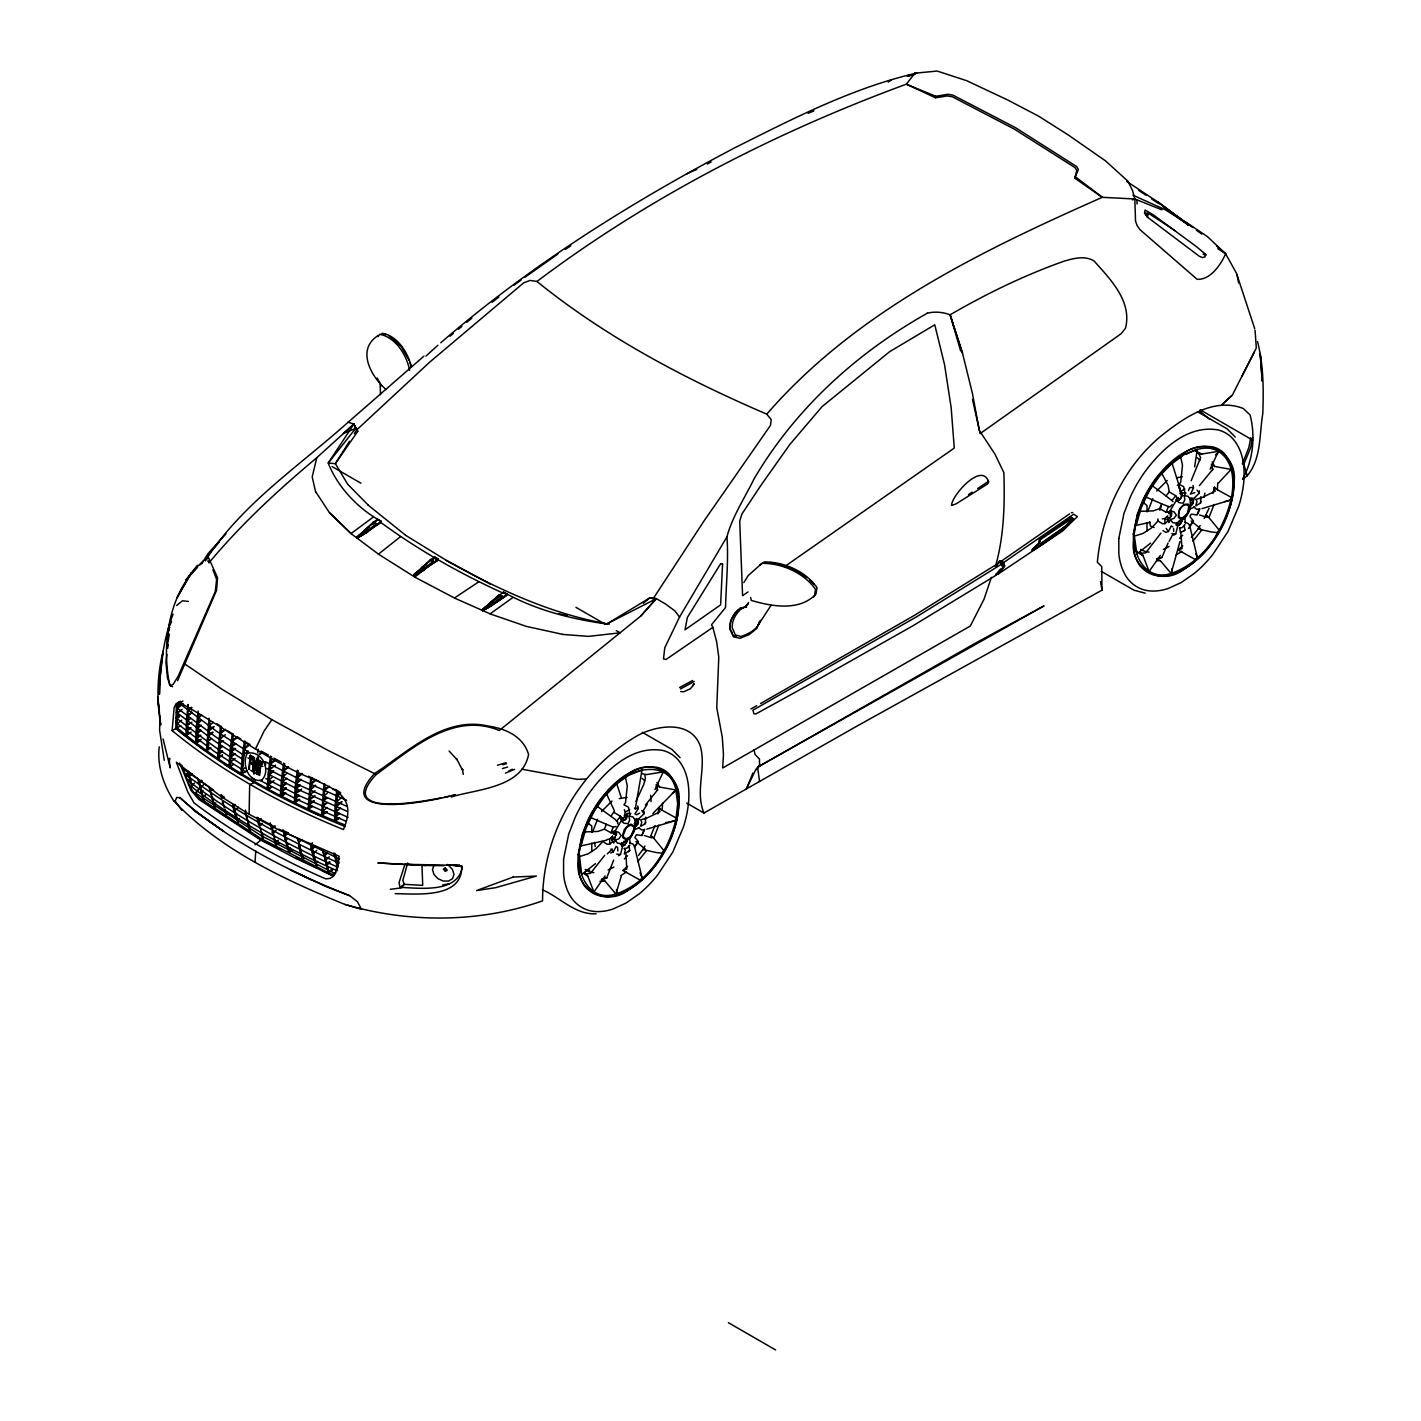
<?xml version="1.0" encoding="UTF-8"?>
<svg xmlns="http://www.w3.org/2000/svg" width="1421" height="1421" viewBox="0 0 1421 1421"><rect width="100%" height="100%" fill="white"/><g stroke="black" fill="none" stroke-linecap="round" stroke-linejoin="round"><path stroke-width="1.5" d="M205.228 560.744C241.375 504.26 298.801 466.354 348.127 422.232L353.882 424.097L328.215 463.051C337.878 487.581 358.465 508.931 381.308 521.4L377.471 524.402L373.421 521.987L356.742 538.062L366.955 532.484L381.308 521.4L377.897 519.429L373.03 524.065M378.43 554.172L414.754 577.05L438.29 559.039L434.879 557.068L431.433 560.656M500.281 595.435C464.454 621.812 492.039 606.518 506.906 595.008L482.412 610.639L499.073 594.564L503.141 596.98L506.977 593.978L503.567 592.006L503.443 593.037L506.977 593.978C536.285 610.053 572.841 619.538 606.874 623.926L656.36 598.632L665.596 604.032L674.957 610.941L679.522 617.069L664.779 647.816L663.483 658.935L666.129 659.415L712.862 627.354L711.512 624.76L725.545 607.495C726.113 583.96 728.636 560.371 726.948 536.818C732.525 516.001 744.782 497.989 754.107 478.788C795.351 408.644 856.774 352.852 927.398 313.171M591.793 851.534L591.793 843.062M591.793 832.457L591.793 826.098L588.241 823.168M1146.996 530.992L1146.996 522.502M1146.996 511.915L1146.996 505.539L1143.461 502.608M624.299 854.128L625.293 850.184L624.21 848.55M1242.665 478.913C1253.18 460.244 1255.56 435.554 1250.054 414.914L1243.197 408.466C1213.214 396.708 1182.876 418.556 1160.46 436.496C1123.07 467.829 1101.843 514.1 1097.349 562.219L1101.755 566.642L1101.95 590.177L857.041 726.06L703.946 813.043L686.787 803.131M159.827 678.439L159.454 694.265C159.88 667.213 163.326 639.379 173.113 614.121M261.428 780.413C272.068 770.555 261.428 749.471 247.236 753.396C241.659 763.841 248.302 782.953 261.997 780.165M639.468 827.395L634.938 829.562L635.116 819.81L638.526 819.064L644.05 813.718L644.122 811.373M1194.688 506.853L1190.141 509.02L1190.336 499.251L1193.747 498.505L1199.253 493.176L1199.342 490.831M188.247 704.603L187.004 735.225L185.973 734.621L186.542 719.31L188.176 704.532M336.777 790.183L335.125 805.103L334.557 820.397L335.587 821.001L337.789 790.911L340.685 792.652M198.176 711.104L196.347 726.717L195.636 742.384L196.684 742.988L198.976 713.608M321.519 815.068L324.059 783.735L325.036 784.339L322.549 815.654M159.223 746.878C156.985 765.937 163.522 784.818 173.646 800.751C219.882 849.545 283.401 879.297 344.841 904.413C408.857 923.241 479.499 923.011 542.556 900.861C542.556 833.488 580.283 767.411 639.343 734.604C658.669 724.994 690.357 720.625 700.091 745.368C706.876 767.873 694.691 790.627 703.946 813.043M206.436 750.146L209.136 718.28M207.466 750.732L209.971 720.536M159.987 716.344L159.596 730.074L164.268 760.306M172.119 730.607L174.161 707.445L176.186 703.573L178.939 702.24C221.712 725.296 261.357 756.558 306.545 776.399C333.811 788.495 358.074 795.565 343.42 829.527C282.015 804.659 223.363 772.882 172.119 730.607L180.751 725.722M581.651 842.671C572.787 865.567 585.967 903.632 615.897 894.004C647.905 883.116 668.509 850.984 675.97 819.278L675.401 817.572L662.168 810.272L662.559 803.327M1136.853 522.129C1128.008 545.025 1141.187 583.072 1171.117 573.445C1203.125 562.556 1223.73 530.424 1231.19 498.718L1230.604 497.013L1217.388 489.73L1217.779 482.785M694.23 684.123L690.464 688.705L683.732 691.778L680.659 691.547M249.101 814.269L221.285 796.666L176.382 762.278L187.838 792.083L193.984 802.829C234.429 833.736 279.12 858.586 325.729 878.889L329.885 878.427L333.544 876.189L335.587 872.387L339.139 856.241L279.582 830.308L249.101 814.269L249.67 784.747L253.72 782.829M255.034 862.103L255.762 850.824M254.91 766.718L255.016 765.173M232.316 733.449L230.131 749.666L229.03 766.15L230.06 766.736L233.346 734.035M283.649 763.077L281.482 779.312L280.363 795.796L281.394 796.382L284.68 763.681M270.523 756.043L268.303 772.367L267.166 788.868L268.196 789.454L271.553 756.647M613.819 834.287L613.694 832.67L610.977 832.813L604.422 829.136L606.305 824.287L590.443 817.466M1169.039 513.727L1168.897 512.128L1166.179 512.27L1159.643 508.594L1161.525 503.745L1145.663 496.924M180.183 703.981L176.755 707.711M200.077 564.883L203.274 561.1C169.046 590.781 161.017 642.825 169.721 685.277L172.598 686.734M249.314 769.489L250.309 755.315L253.187 756.967L252.778 758.707L250.469 757.375L250.06 761.62L252.316 762.668L251.908 764.409L252.316 762.668M248.746 769.152L250.309 755.315M253.027 758.601L250.718 757.269L250.06 761.62M252.778 758.707L253.187 756.967M252.458 771.301L254.022 757.446L253.275 771.514M252.725 771.177L254.022 757.446M253.027 771.621L254.572 757.784M259.084 775.12L260.487 762.899L258.817 762.189L259.226 760.466L262.601 762.42L262.192 764.143L260.789 763.326L262.192 764.143M259.634 775.44L261.038 763.219M159.969 679.185L163.113 651.244C156.985 675.277 156.594 700.482 160.715 724.87L157.802 697.231L158.992 710.713M187.572 719.914L187.998 716.077L192.226 712.33M380.544 394.701L380.135 384.274M640.782 826.312L645.312 823.612L645.667 817.164M1195.985 505.769L1200.532 503.07L1200.869 496.604M613.233 842.227L611.971 839.598L612.575 836.312L609.698 839.065L609.698 844.181L607.087 844.216L602.77 841.534L596.34 848.444L588.01 853.879L579.519 856.579M1167.796 515.77L1164.918 518.523L1164.918 523.621L1162.307 523.674L1157.973 520.992L1157.884 518.86M166.896 654.37L165.955 662.293L167.447 677.835L170.342 685.775L173.291 684.194L178.176 676.165L215.264 591.669L216.614 579.466L212.937 569.732M310.613 778.637L308.091 808.833L309.121 809.437L311.838 777.571M617.62 823.843L617.815 822.262L614.938 819.207L596.98 806.169M220.291 727.57L217.555 758.086L218.585 758.69L221.552 726.38M297.291 770.111L295.284 786.115L294.325 802.421L295.355 803.007L298.321 770.733M257.752 752.881L258.231 749.169M1167.44 517.066L1168.435 521.667M1074.756 178.158L1076.798 170.627L1075.129 167.678L1014.47 129.187L952.301 96.752L947.452 95.935L935.551 97.783L935.764 96.291L948.002 94.283L952.852 95.083L1015.518 127.695L1076.674 166.577L1078.344 169.543L1074.756 178.158L1102.287 197.306L1134.828 198.993L1161.952 209.864M627.585 866.295L622.878 870.487L639.557 879.777L641.297 879.333L642.008 877.574L634.494 846.383L638.331 841.623L634.903 837.413L636.466 834.713L641.83 835.566L644.086 829.509M1189.43 526.072L1193.533 521.081L1190.105 516.853L1190.407 515.219L1191.668 514.153L1197.033 515.024L1199.306 508.949M1195.985 504.846L1197.015 501.826L1195.985 499.322M1194.652 466.852L1197.228 449.462L1183.8 454.756L1167.014 467.456M167.021 647.781L169.33 634.139M256.419 762.011C256.633 757.198 258.924 771.212 255.318 767.003L256.419 763.13M256.899 760.644L256.171 763.237M630.782 813.487L628.952 816.24L629.681 819.988L628.064 823.683L624.032 823.256L621.918 821.551L621.528 819.917L623.197 818.016M1134.597 537.511L1136.853 553.977L1137.333 551.472M1186.002 492.927L1184.173 495.698L1184.901 499.446L1183.267 503.123L1179.235 502.714L1177.139 501.009L1176.748 499.357L1178.418 497.474M1252.612 437.632L1250.675 447.704L1243.801 464.294L1247.229 475.751L1242.736 479.428M629.769 813.54L628.455 807.199L623.961 804.819L625.524 802.652L627.283 785.866L625.364 777.163M1184.99 492.98L1183.657 486.657L1179.181 484.277L1177.316 485.254M167.607 648.438L168.353 644.69M1250.8 437.81L1248.828 447.633L1242.327 463.85L1243.801 464.294M657.834 813.931L659.095 807.75L662.168 810.272M1213.037 493.371L1214.316 487.208L1217.388 489.73M618.508 855.691L620.515 854.465L622.398 847.023L621.314 843.683L629.681 838.656L630.071 843.665M645.312 823.612L645.667 821.942M1173.728 535.149L1175.735 533.905L1177.6 526.481L1176.535 523.141L1184.883 518.097L1185.292 523.123M1200.532 503.07L1200.869 501.4M169.206 761.638L169.916 758.192M606.696 840.184L580.958 845.921L586.074 828.159L595.506 808.229M337.061 869.741L338.909 861.144M254.146 772.278L255.265 768.264L257.059 769.294L257.805 774.108C261.091 727.161 250.06 793.469 255.265 768.264M253.542 771.923L256.739 759.027M613.659 860.114L606.66 878.018L601.474 879.421L605.133 881.233L615.897 894.004L621.19 876.579M354.309 433.689L356.689 429.941L353.936 424.044L316.776 457.704L312.211 476.959L315.586 491.737M995.393 566.642C1004.132 536.161 1004.807 504.153 1003.883 472.696L995.002 454.223L979.371 430.474L972.355 393.084L962.497 353.154L950.116 314.787A54.229 43.642 69.2 0 0 927.416 313.171M377.95 336.653L379.762 334.29C395.766 337.399 406.797 355.126 409.621 370.419M1179.963 541.561L1171.117 573.445L1160.335 560.673L1156.694 558.862L1162.2 557.405M176.666 605.488L182.403 600.817L188.354 601.42M1147.457 217.182L1148.452 213.257L1144.562 213.15L1145.042 210.042L1153.124 214.695L1196.109 246.384L1205.612 254.252L1204.937 256.97L1202.308 257.556L1199.146 256.153L1147.457 217.182L1144.562 213.15M635.24 809.295L642.008 770.004L628.597 775.315L608.135 790.129M166.399 638.846L169.579 627.141M166.506 638.366L169.579 627.087M407.649 862.991L402.818 880.505L404.257 884.342L401.273 887.894L390.331 889.297M610.799 816.489L614.476 810.982L606.66 794.108M1152.182 485.609L1166.019 495.947L1169.27 491.897L1168.08 485.307L1161.881 473.566M610.977 832.813L613.197 827.111L616.075 826.542M1166.179 512.27L1168.417 506.551L1170.016 506.942L1172.112 504.668M613.641 833.434L621.332 820.645M1168.844 512.874L1176.535 500.103M635.116 828.621L631.013 837.04L626.252 839.793L623.055 837.946L622.558 835.477L624.334 829.509L628.615 824.979L630.995 824.18L634.192 826.01L634.192 831.516L628.952 839.278M1190.318 508.061L1184.155 518.736M1186.002 222.191L1207.459 236.65L1225.63 253.773C1221.03 264.466 1210.319 280.203 1197.121 279.298L1140.086 229.758L1137.191 225.744L1135.539 221.09L1134.828 198.993L1132.555 190.574L1127.972 181.249L1105.325 160.733L1068.308 134.977L1038.609 116.167L1007.773 100.021L966.653 80.677L937.096 71.05L914.875 73.217L906.332 84.176C775.12 132.437 648.793 197.217 536.943 281.465L530.086 280.434L523.692 282.832L429.746 362.089L356.689 429.941M262.317 823.31C258.196 830.326 257.681 820.326 257.13 817.217M991.396 577.317L984.007 599.271L970.294 626.039L722.703 767.979L723.449 754.338L722.277 737.197L716.77 707.747L718.777 657.213L716.699 641.955L712.862 627.354M433.92 865.353L432.481 869.545L433.92 874.412L437.863 878.622L443.228 881.056L448.61 881.056L452.535 878.64L453.974 874.448L452.535 869.581L448.61 865.371M654.974 825.53L650.942 835.548L651.919 837.893L644.406 835.548M658.882 825.033L653.713 838.159L663.394 849.989L663.287 851.996L661.618 853.115L656.253 852.547L642.878 849.509L638.544 855.353M1150.726 487.687L1141.294 507.617L1136.178 525.361L1150.051 522.36M1214.102 504.491L1208.934 517.617L1218.614 529.447L1218.508 531.436L1216.838 532.573L1211.456 532.005L1198.098 528.967L1191.42 537.475M652.79 813.576L675.916 789.969C670.481 762.331 638.331 766.701 620.764 779.223M1168.08 543.017L1161.881 557.458L1156.694 558.862M170.094 625.204L171.497 621.439M624.156 841.054L623.126 843.79L624.156 845.264L627.336 841.356L626.252 839.847M1179.377 520.512L1178.329 523.23L1179.377 524.704L1182.538 520.797L1178.258 517.404L1179.554 508.967L1183.835 504.437L1188.116 504.029L1189.892 507.936L1189.395 510.974L1186.233 516.498L1181.455 519.251M592.735 831.658L597.548 819.26M1147.955 511.098L1152.768 498.7M1159.785 510.246L1161.33 506.267M759.436 621.776L756.789 628.437L749.062 634.654L740.092 638.278L733.485 636.839L729.648 628.721L730.625 620.87L734.693 613.321L740.217 608.277L746.522 606.731M1221.971 404.648L1232.362 395.091L1256.306 347.95L1255.063 330.24M752.935 772.988L746.398 788.957L755.652 769.898L759.507 765.386M1185.007 522.2L1188.524 523.745L1189.714 525.841L1197.228 557.014L1196.5 558.79L1194.759 559.235L1178.08 549.927L1182.805 545.753M1188.524 490.529L1189.697 487.687L1191.757 487.456L1193.533 488.025L1190.389 494.117L1194.901 492.572M255.407 749.169L264.146 730.927L271.891 719.665L326.777 749.737L376.245 774.463C411.308 749.24 452.784 711.264 499.304 730.501L640.605 616.181L656.307 598.685L649.504 598.081L606.874 623.926M181.728 810.254L175.156 801.107L176.719 797.43L180.325 797.874L194.748 810.769L223.612 831.392M189.988 714.319L191.391 711.051M1209.04 508.345L1204.138 518.487M1241.794 376.583L1254.477 351.875M1157.973 520.992L1151.543 527.902L1143.212 533.319L1134.722 536.037M996.228 567.032L998.999 561.366L1001.272 562.805L1002.871 567.565L996.121 575.185L913.561 625.4L806.595 686.023L755.936 713.91L753.912 713.768L752.917 710.18L916.35 616.945L1001.912 563.959L999.638 562.467L914.112 615.542L760.572 703.555M760.342 620.391C757.997 629.325 749.027 633.659 740.98 636.501L735.314 634.921L732.188 627.585C732.028 619.627 736.469 612.54 742.544 607.708M654.939 789.614L663.252 771.905L646.484 774.587L641.653 773.646M1210.141 469.072L1218.454 451.363C1207.992 445.093 1195.558 448.876 1185.771 454.383M1169.11 541.383L1172.68 534.616M177.554 680.748L216.525 590.39L217.555 577.69L208.656 557.973L204.571 560.105M635.933 801.337L643.731 784.57L645.4 778.211L644.832 775.351M629.787 845.335L626.892 848.195L624.37 848.461M1191.153 480.795L1200.621 457.651L1198.098 452.127L1201.704 454.045L1218.454 451.363C1234.05 461.15 1234.458 482.554 1231.19 498.718L1229.947 500.245L1202.024 508.611M1185.007 524.775L1182.112 527.653L1179.43 528.008M615.151 831.321L618.774 832.369L621.155 835.637L618.774 838.887L615.151 840.131L613.694 843.097M1170.371 510.778L1173.977 511.809L1176.357 515.095L1173.995 518.345L1170.353 519.589L1168.897 522.555M610.693 852.937L613.197 852.103L616.057 846.49L617.62 847.378L617.815 850.984M1162.982 530.655L1165.913 532.378L1168.399 531.543L1171.277 525.93L1172.84 526.836M679.522 617.069L726.948 536.818M693.164 684.94L693.874 683.714M205.406 560.602L209.722 553.089L219.385 541.881M644.903 846.028L642.878 849.509L645.4 849.19L635.951 841.516M1200.123 525.468L1198.098 528.967L1200.603 528.648L1191.153 520.974M637.816 805.991L638.313 808.567L634.921 813.86L636.466 814.766L639.681 813.114M604.742 855.3L590.443 873.382L584.404 873.968L587.832 876.189L593.889 892.051L605.097 875.975M1160.957 533.106L1145.646 552.84L1139.624 553.426L1143.052 555.647L1149.109 571.508L1160.318 555.416M743.84 582.628L748.174 575.558L761.958 563.355C781.87 563.089 803.966 572.894 815.512 589.271L814.588 595.488C797.874 611.279 771.088 606.27 751.265 600.408L750.679 597.513M640.764 825.388L641.795 822.368L640.782 819.881L645.312 818.496M349.566 441.185L335.32 463.69L328.215 463.051L355.641 428.414L353.811 424.204M201.693 563.657L208.177 553.426L225.957 533.923M643.109 810.734L647.23 804.268M758.228 625.009L770.981 605.417M446.087 869.972L444.88 868.64L445.679 870.043M616.696 821.054L620.515 816.293L614.067 812.457M1173.035 501.72L1171.899 500.512L1175.735 495.751L1169.27 491.897M356.742 429.888L357.79 431.309L335.374 463.637L347.612 484.152L368.128 505.006M626.235 827.857L623.286 835.068L623.659 837.289L626.519 838.941L630.746 836.489L633.979 828.905L633.571 826.667L630.746 825.033L626.501 827.484M653.216 598.614L704.265 520.583L770.519 425.341L771.212 419.657L766.772 414.15C685.366 379.123 606.057 337.399 536.943 281.465M459.587 865.46L404.967 864.288L399.052 882.636L399.976 887.343C419.675 888.125 458.326 893.525 462.322 866.632L451.274 864.767M1179.181 484.277L1180.744 482.11L1182.485 465.306L1180.585 456.621M646.502 850.628L637.727 861.659M1201.722 530.069L1192.947 541.117M195.814 793.273L198.46 789.721M813.38 597.317L816.045 593.765L816.986 587.566C805.618 571.331 783.824 561.632 764.143 561.97L760.075 564.812M197.395 565.309L185.885 579.928L197.483 567.37M748.618 602.504L744.835 607.229L748.423 603.747M634.263 823.594L636.075 821.32L637.905 821.48L637.905 823.914L636.075 826.169L634.263 826.01M1247.229 475.751C1261.564 458.717 1259.255 434.222 1262.789 413.6C1263.66 389.567 1263.589 365.09 1257.549 341.644M634.654 825.512L636.608 823.096L637.905 823.914M1169.572 513.301L1171.401 513.478L1171.401 515.894L1169.572 518.168L1167.76 518.008M1191.295 500.76L1193.107 500.938L1193.107 503.371L1191.295 505.627L1189.466 505.467M376.245 774.463C335.427 817.821 421.54 801.675 440.634 797.945M646.804 829.154L674.744 820.787L675.97 819.278L677.657 803.629L675.916 789.969L659.504 787.021L656.129 784.747L657.532 789.952L645.471 804.997M1000.544 569.039L996.601 573.711L998.306 573.96L1062.393 531.134L1077.367 516.605L1073.672 514.207L1003.635 562.538L999.638 561.029L1003.635 562.538L1004.878 566.197L998.306 573.96M197.768 790.183L195.388 792.971L261.162 835.655L335.09 873.631M1195.665 451.221L1197.228 449.462M640.605 616.181L656.36 598.632L649.504 598.081L643.304 603.303M191.32 786.524L193.398 784.25M766.772 414.15C855.566 311.732 980.472 251.215 1102.287 197.306L1076.052 177.288M604.422 829.136L598.099 831.409L584.848 831.907M1159.643 508.594L1153.301 510.867L1140.068 511.347M638.331 841.623L637.798 842.156A53.891 31.12 -60 0 1 634.441 847.413M185.973 774.8L188.762 772.029M187.963 780.644L190.041 778.566M601.456 811.551L612.007 801.035M1156.676 491.009L1167.227 480.493M1218.721 482.714L1231.119 469.427L1214.706 466.461L1211.349 464.187L1212.735 469.392L1199.413 485.645M273.205 833.186L276.136 830.29M278.356 840.202L275.94 842.6L274.91 841.996M288.445 844.145L286.509 844.429L285.585 841.268M290.488 848.142L288.907 849.705L287.877 849.101L289.777 847.538M190.894 780.431L189.952 779.88M337.239 870.771C285.568 848.071 235.975 820.432 190.965 786.275L194.446 783.113M237.236 814.375L235.176 814.801L233.541 809.224L232.831 805.512L234.323 804.286M239.261 818.372L237.573 820.059L236.525 819.473M246.508 817.093L247.485 817.661M317.647 861.339L315.906 863.08L314.858 862.458M755.652 769.898L759.507 766.061L975.268 643.233L1044.08 605.843L757.606 767.162L759.542 781.497M205.885 794.446L202.99 797.323L201.96 796.737M315.746 857.325L313.526 857.875L312.602 854.696M330.098 862.121L327.008 865.194L325.96 864.572L329.459 861.748M215.761 802.865L214.234 804.357L213.203 803.789M211.587 793.522L210.468 794.428L212.244 794.286M213.825 798.851L211.871 799.206L213.203 798.122M261.269 818.869L258.835 821.267L257.805 820.663M259.794 825.779L258.16 817.821M275.177 825.779L272.246 828.638L271.216 828.034L270.239 822.866M287.042 839.42L286.154 840.291L284.537 832.297M235.62 816.365L238.355 822.777L233.861 806.098L235.335 804.677M339.548 858.941L336.795 861.623L335.765 861.002M192.084 773.752L189.313 776.452L188.282 775.884L191.355 773.379M327.416 853.151L324.645 855.851L323.597 855.229L326.706 852.689M329.281 856.81L325.604 860.398L325.143 859.314M188.567 772.118L185.885 774.729C233.239 810.13 285.053 839.065 338.98 863.115M202.102 780.751L199.313 783.468L198.283 782.9L201.373 780.36M203.771 784.605L200.272 788.016L199.846 786.968M211.498 794.996L210.557 790.449L211.64 789.401M738.387 609.982C733.041 614.423 729.861 621.19 729.861 628.153L730.98 630.302M365.144 530.069L356.742 538.062L381.006 522.591C418.982 550.478 460.368 573.64 503.194 593.179M416.69 572.823L413.724 575.7L430.385 559.625L434.453 562.041L438.29 559.039L434.879 558.027L438.29 559.998L413.724 575.7L423.938 570.123M490.796 602.646L482.412 610.639L492.607 605.062M607.282 853.914L612.309 849.083M300.275 846.596L299.28 846.028M313.97 859.403L316.723 865.869L311.235 843.985L312.478 842.831M223.488 802.261L222.102 802.119M425.927 356.103L437.899 345.267M288.054 833.026L285.212 835.761L284.182 835.139L285.799 833.807M301.767 839.775L298.89 842.44L297.202 838.39M315.107 846.454L312.229 849.172L311.181 848.55L312.389 847.573M316.723 850.397L313.171 853.737L312.14 853.097L310.204 843.364L311.235 843.985M378.235 335.498C355.694 349.584 371.29 376.831 386.21 389.638M238.391 807.27L234.82 810.627L233.843 810.094M680.535 688.936L694.194 681.476M1221.847 404.754L1231.545 395.855M187.821 720.891L190.627 718.404M337.452 796.186L340.543 793.362M188.744 710.482L191.924 707.605M324.627 790.467L329.494 786.222M198.638 717.871L201.782 715.029M335.942 811.977L340.507 807.945M335.836 816.755L339.566 813.416M190.982 727.623L186.95 730.927M197.697 728.28L201.249 725.19M342.017 797.057L336.67 801.799M310.062 794.819L314.965 790.751M336.546 806.577L341.928 801.799M737.428 610.835L740.217 608.277L746.505 606.945M348.127 422.232L423.884 356.191M208.265 736.202L213.186 732.135M327.381 792.989L323.864 796.097M323.118 806.258L326.937 802.936M201.338 720.447L197.856 723.502M197.128 733.662L200.912 730.358M323.704 800.876L327.274 797.749M322.993 811.054L327.025 807.519M197.004 738.458L200.841 735.083M609.698 844.181L612.593 841.658M1164.918 523.621L1167.796 521.116M191.906 722.17L186.577 725.776M621.19 797.252L616.75 783.77L604.049 797.057L591.793 814.482M628.437 851.747L629.716 850.628L628.988 845.797M1179.981 488.344L1172.076 463.21L1159.27 476.497L1146.996 493.94M1183.64 531.188L1184.936 530.086L1184.208 525.255M316.776 457.704C278.267 490.014 241.126 524.154 208.94 562.876L208.94 560.904L207.626 561.117M376.228 523.621L366.778 531.436L364.344 530.033L374.291 522.484M209.153 744.977L206.649 745.67M433.21 561.259L423.76 569.075L421.327 567.672L431.274 560.123M501.897 596.198L492.448 604.014L490.014 602.611L499.961 595.062L503.141 596.98M440.759 342.781C530.086 265.549 630.729 202.564 735.066 147.642C793.557 118.352 852.547 87.871 916.687 73.039L914.875 73.217M1215.452 454.933L1218.65 452.233M369.318 526.96L356.742 537.742L366.955 532.342M421.167 568.453L413.724 575.381L437.97 560.229M450.066 336.191L453.423 333.402M458.45 329.228L461.807 326.457M466.834 322.283L471.861 318.109M234.767 809.242L233.79 810.041M286.243 838.745L285.124 839.687L286.083 840.255M316.386 779.863L311.021 784.356L309.991 783.735L314.414 780.697M213.31 722.312L209.367 725.634L208.319 725.065L209.864 723.928M225.726 729.31L220.664 733.467L219.616 732.881L223.559 730.234M237.289 737.41L232.351 741.425L231.321 740.856L236.827 737.162M288.623 767.056L283.703 771.088L282.672 770.484L288.179 766.789M302.513 773.646L297.433 777.802L296.403 777.198L302.069 773.397M249.421 744.906L244.394 748.991L243.364 748.405M259.883 754.444L262.512 752.313M275.567 760.004C269.617 765.848 267.521 763.859 275.123 759.738M235.176 814.801L236.188 813.967M272.637 832.191L273.134 833.15M286.509 844.429L287.664 843.488M210.663 739.08C209.562 741.123 204.926 742.011 208.692 739.559M202.972 790.342L200.645 792.243L201.675 792.811M282.726 781.532L286.811 778.246M314.148 800.982L309.352 804.961L308.321 804.339L313.81 800.769M231.321 751.922L235.566 748.53M269.368 774.694L273.418 771.461M313.526 857.875L314.574 857.023M356.742 536.872L364.185 530.886M214.056 726.77L208.692 731.158L207.661 730.589L213.665 726.54M413.724 574.51L421.149 568.524M222.156 746.842L219.136 749.258L218.106 748.672L221.516 746.469M482.394 609.449L487.652 605.222L482.412 610.32L488.682 607.424L506.658 595.168M301.394 779.614L296.723 783.362L296.35 782.332M299.298 795.547L295.621 798.513L294.591 797.892M315.728 785.458L310.364 789.881L309.334 789.259L315.338 785.245M337.789 866.046L335.019 853.541M225.317 734.71L219.953 739.027L219.367 738.156M223.506 740.856L218.692 743.698M222.6 751.158L218.852 754.178L217.822 753.592L221.996 750.91M286.918 773.486L282.939 776.683L281.909 776.079L283.916 774.765M282.122 786.914L286.42 783.468M296.971 787.82L300.168 785.262M235.691 743.751L231.605 747.037L230.575 746.451L235.016 743.52M230.717 757.304L235.176 753.752M230.593 762.082L235.069 758.494M248.107 751.016L243.63 754.604L242.6 754.018M275.532 765.102L269.777 769.702L268.747 769.098L270.807 767.749M272.104 777.411L268.853 780.022L267.823 779.419M281.98 791.692L286.314 788.211M242.44 769.809L245.176 767.624M268.64 784.854L274.058 780.538M314.982 795.653L309.6 800.076L308.57 799.455L311.679 797.394M1063.121 528.434L1072.606 518.736L1072.091 517.706L1070.617 517.51L1039.639 539.287L1039.142 542.449M177.039 718.635L179.17 716.93M301.607 789.028C299.458 792.296 291.074 795.458 298.303 790.804M380.988 334.521L382.515 333.313C397.685 336.049 408.093 352.799 411.397 367.027M178.087 706.237L181.266 703.715M400.544 536.623L378.483 554.137L351.023 533.603L329.441 512.679L315.64 491.702M176.222 718.031L179.472 715.456M177.288 723.68L181.71 720.181M177.536 708.297L183.238 703.786M176.47 723.058L175.653 720.944M595.435 863.648L581.651 874.537L579.004 851.57M1136.853 553.977L1150.637 543.106M176.648 712.525L177.838 711.584M177.43 713.111L182.154 709.381M1180.531 494.437L1184.19 492.696M492.128 302.282L498.878 297.007M373.421 521.987L377.897 519.429M430.385 559.625L434.879 557.068M499.73 595.008L503.567 592.006M679.611 687.569L692.595 680.499M179.348 715.065L175.867 717.765L215.051 747.109L243.453 765.599M422.872 567.21L426.3 564.599M489.836 603.463L496.693 598.223M422.108 567.707L426.851 564.101M431.593 560.496L434.755 558.098M188.371 734.177L191.125 732.117M335.587 821.001L339.708 817.892M373.261 517.102L351.076 533.55L329.494 512.644M358.234 537.742L366.778 531.436L366.654 529.092M415.216 575.363L423.76 569.075L423.618 566.73M483.904 610.302L492.448 604.014L492.305 601.669M628.97 813.256L624.352 815.92L625.293 812.048L629.716 809.508M1180.514 493.869L1180.496 491.506L1184.919 488.948M629.716 850.628L625.293 853.186M1184.936 530.086L1180.514 532.644L1179.572 527.919M323.508 789.969L327.061 787.358M514.082 285.159L521.223 279.955M524.793 277.361L557.867 254.039M187.874 709.825L191.391 707.249M336.315 795.671L339.033 793.7M512.715 597.619L490.156 613.836L454.418 598.046M196.968 722.827L200.947 720.003M196.88 727.641L199.562 725.74M187.075 715.438L189.206 713.928M326.635 797.572L322.62 800.396M1038.307 546.268L1032.872 549.234M1041.611 543.923L1048.289 539.252M207.395 735.527L212.155 732.312M1069.604 513.887L1001.468 561.046M399.976 887.343L404.257 884.342L422.712 885.354L421.948 864.607M226.792 814.606L224.767 811.462L225.797 812.048M341.697 801.728L335.427 806.116M304.005 858.639L302.336 858.479L298.588 845.637M332.407 869.794L328.073 871.784L329.104 872.387L332.621 870.043M1051.647 536.907L1058.396 532.236M198.869 731.211L200.61 730.003M747.997 591.953L742.579 595.701L739.719 521.187L741.851 514.082L761.105 485.094L789.898 444.4L822.102 406.584L889.741 351.609L934.769 324.805L944.539 364.575L951.164 407.72L954.273 448.077L785.902 565.7M741.105 609.058L743.343 607.513M189.686 732.934L187.021 734.728L185.991 734.142L189.046 732.668M338.162 818.762L334.574 819.917M196.134 737.801L199.1 735.776M321.963 805.76L324.752 803.877M196.684 742.988L199.864 740.838M244.767 747.464L247.574 745.599M259.155 754.018L262.086 752.064M186.346 725.598L188.869 723.911M186.24 730.394L189.188 728.422M201.231 739.24L196.702 742.259L195.672 741.655L199.171 739.932M478.824 581.811L454.471 597.992L414.701 577.104M327.114 811.924L322.585 814.926L321.608 814.357L326.812 811.746M337.452 809.686L334.894 811.373L335.64 811.835M297.824 781.355L300.915 779.33M339.246 813.221L334.912 816.347M968.536 494.544L972.195 492.128M977.684 488.504L986.831 482.465A3.553 2.203 -3.7 0 0 987.719 480.227M232.298 750.075L234.962 748.316M273.631 770.644L268.303 774.143L299.316 790.023L347.133 811.32M299.724 784.872L295.905 788.282M291.536 851.143L288.658 851.818L286.971 845.992M230.06 766.736L233.204 764.693M281.394 796.382L284.537 794.321M454.844 794.57C436.94 800.698 330.169 821.835 374.558 773.521C408.253 751.585 444.24 715.971 488.007 726.024C505.272 728.458 523.354 736.273 528.576 754.533C522.058 787.856 477.651 788.992 451.274 796.915L455.057 794.907M210.894 747.783L207.502 750.004L206.471 749.418M268.196 789.454L271.447 787.341M312.531 806.506L309.156 808.709L308.126 808.105L312.016 806.169M622.38 818.283L620.515 816.293M620.764 875.691L626.59 871.872M1175.984 555.131L1181.81 551.33M234.589 753.556L229.758 756.683M286.047 783.113L281.038 786.346M222.351 755.546L218.621 757.944L217.591 757.357L222.529 754.888M299.742 799.455L295.39 802.279L294.413 801.71L299.121 799.295M182.954 701.05L179.33 703.431L216.596 731.3L248.746 752.242M267.557 784.303L272.175 781.337M285.728 792.9L281.447 795.653L280.417 795.05M280.932 791.142L285.994 787.891M295.586 797.252L298.836 795.174M231.445 765.155L229.083 765.404M246.828 770.626L242.103 773.628L241.073 773.042M271.358 786.754L268.249 788.726L267.201 788.122M565.274 249.35L570.833 245.851M888.267 82.045L891.358 80.109M1145.557 215.068L1148.452 213.257L1175.362 230.841M909.049 75.047L907.237 76.13L909.849 75.224M1200.532 497.954L1195.967 499.499M624.174 820.183L626.27 818.976L627.318 816.258L626.27 814.766L623.109 818.691L624.174 820.183L621.545 817.945M1176.766 497.403L1179.377 499.641L1182.538 495.716L1180.123 493.211L1181.26 494.81M459.143 865.105L462.322 866.632L456.07 864.856M226.276 813.753L226.632 814.872L224.909 808.958M960.667 351.005L950.116 314.787C986.511 293.667 1024.452 275.212 1064.151 261.144C1073.885 258.373 1084.685 255.318 1094.028 260.949C1110.245 279.155 1132.253 301.163 1125.539 328.127L1121.151 333.704L980.099 433.636L972.497 399.337M750.892 708.99L756.7 705.722M707.374 164.037L711.139 161.958M672.364 793.06L675.419 791.373M274.004 838.887L275.71 844.749L278.996 842.99M286.616 841.871L289.689 852.422L288.658 851.783L291.944 850.06M331.342 870.025L328.073 871.784L322.603 850.024L329.104 872.387M357.204 537.973L363.012 534.864M288.658 851.783L291.039 850.504M1132.377 199.881L1134.828 198.993M281.926 794.303L285.443 792.545M1177.92 457.704L1181.81 455.768M508.576 771.088L512.342 769.241M514.651 769.329L505.414 773.113M180.698 701.246L177.945 702.578L176.328 706.219L175.795 728.511C226.49 770.271 284.36 801.959 345.108 826.525M259.226 760.466L262.601 762.42M258.817 762.189L260.487 762.899M263.915 761.745L265.656 763.45L265.39 765.439M255.318 767.003L257.023 767.713M255.016 768.388L257.059 769.294M256.792 769.418L257.148 773.752M256.899 773.859L257.805 774.108M251.659 777.447L252.867 778.406M254.128 779.223L255.389 779.863M181.551 702.187L179.046 703.271L177.483 706.699L177.039 727.801C227.005 769.4 284.431 800.716 344.61 824.837M808.105 113.307L813.878 110.909M355.641 428.414L343.367 433.547L353.793 424.133L357.79 431.309M1181.721 518.399L1187.601 513.603L1188.791 506.125C1183.444 501.116 1176.854 511.72 1178.879 516.747L1181.455 518.328M1189.999 498.327L1191.366 497.865M1199.821 498.629L1215.133 491.24L1214.316 487.208M644.619 819.189L659.912 811.782L659.095 807.75M909.049 76.077L915.337 74.141M497.439 765.226L506.071 762.686M502.395 768.548L507.581 767.038M502.91 764.729L506.48 763.716M601.474 879.421L606.98 877.947M1224.582 501.56L1229.947 500.245M674.744 820.787L665.525 822.652M629.787 842.76L633.304 844.287L634.494 846.383M442.553 885.017L449.711 883.596M444.88 797.145L449.143 796.346M1176.481 477.758L1182.29 476.852M619.325 798.62L627.07 797.394M1162.307 518.878L1164.918 518.523M607.087 839.438L609.698 839.065M634.476 808.229L638.313 808.567M1175.735 533.905L1171.899 533.568M620.515 854.465L616.678 854.11M1184.173 495.698L1187.956 496.231L1190.336 499.251M1176.535 523.141L1172.734 522.608L1170.353 519.589M628.952 816.24L632.754 816.773L635.116 819.81M621.314 843.683L617.513 843.15L615.151 840.131M1071.327 512.679L1072.731 512.59M586.287 779.01L577.299 779.347L521.844 769.205M425.874 865.478L377.844 862.938L403.298 864.412M1178.08 549.927L1181.988 548.613L1180.744 531.685M622.878 870.487L626.768 869.172L625.933 854.021M1156.854 560.709L1160.335 560.673M599.893 881.269L605.133 881.233M1199.253 509.322L1196.837 509.34L1193.747 507.066M644.05 829.864L641.635 829.882L638.526 827.608M383.297 334.468L385.801 334.45M423.6 865.46L443.991 865.709M596.092 913.774C575.381 915.035 560.105 897.379 542.36 889.777M334.113 875.372L331.253 875.283L321.537 870.345M395.216 893.649C416.904 893.916 462.038 898.676 461.701 866.988M1205.612 254.252L1203.125 254.128L1206.074 255.176M404.967 864.288L423.156 865.318M562.734 634.423L588.472 636.377L620.195 632.807L616.288 630.64M1166.197 517.333L1168.133 517.51M610.977 837.893L612.931 838.07M1189.857 499.766L1191.81 499.943M1168.133 512.324L1170.087 512.501M634.654 820.326L636.608 820.503M612.931 832.866L614.867 833.043M614.352 833.861L616.181 834.02L614.352 838.71A4.991 2.913 -60.4 0 1 611.634 840.095M333.313 875.833L295.923 858.515L260.754 840.042L199.011 799.543L190.982 790.413L179.632 763.113M649.504 598.081L656.253 598.756M332.55 789.259L335.995 789.632M447.189 864.536L462.322 866.632M770.093 562.538L775.422 563.355M1145.166 593.143L1134.011 590.23L1101.275 571.366M1165.7 519.322L1166.836 519.553A5.009 2.842 -60.2 0 0 1171.721 512.963L1170.691 510.69M1196.855 453.104L1201.704 454.045M609.307 624.156C551.401 614.369 497.243 588.933 446.336 560.442M636.164 818.407L638.331 820.912L636.164 825.938A4.991 2.895 -60.7 0 1 634.814 827.04M562.787 634.388L526.374 626.395L490.103 613.89M173.646 800.751L175.156 801.107M1168.417 506.551L1161.525 503.745M613.197 827.111L606.305 824.287M344.841 904.413L361.644 909.298M558.844 613.659L567.086 615.879L564.883 615.009M777.198 563.622L792.971 569.324L807.057 577.654M736.114 636.466L732.987 635.489L731.904 631.919M1132.981 195.21L1165.327 209.775L1184.617 221.925L1157.511 201.729L1126.764 181.444M1199.626 514.988L1207.14 517.351L1206.163 515.006L1208.934 517.617M318.908 815.121L309.298 810.627M1154.136 527.511L1150.459 526.072L1149.749 521.791M935.764 96.291L906.332 84.176L935.551 97.783M1193.747 498.505L1194.688 498.913M638.526 819.064L639.486 819.473M1179.377 524.704L1176.748 522.466M624.156 845.264L621.545 843.026M349.477 895.603C288.641 871.588 228.781 840.877 179.419 797.412M348.021 817.341L298.712 795.405L265.798 778.548M345.516 821.054L298.588 800.183L259.954 780.413M346.671 800.289L300.24 779.596L265.532 761.834M347.275 806.524L299.458 785.227L266.686 768.441M282.317 830.201L288.356 832.901M290.737 870.149L326.404 886.775L349.744 895.692L357.417 901.749L361.023 908.41M337.789 867.165C284.875 843.701 234.039 815.334 187.732 780.484M339.37 859.03L278.871 829.154M290.026 869.439L311.963 880.185M308.552 776.239L319.672 781.71M263.222 840.735L280.719 849.616M296.261 857.52L317.647 868.373M262.832 766.47L247.965 757.873M258.178 774.658L250.735 770.324M257.911 817.928L275.07 827.111M490.281 584.12L446.407 560.389L405.5 535.255M261.091 751.07L268.462 755.102M273.969 758.121L281.34 762.171M210.557 790.449L209.526 789.881M188.194 771.337L187.163 770.768L191.746 785.369M221.09 797.518L222.12 798.105L221.463 794.659M241.677 764.338L242.707 764.924M232.831 805.512L233.861 806.098M246.117 813.54L245.087 812.954L248.444 822.83M249.563 829.615L250.611 830.255L248.782 826.915M261.517 834.589L262.548 835.193M198.638 779.987L203.771 800.023L197.288 777.678M211.96 796.595L215.051 807.181L208.851 786.435M1200.177 409.799L1252.736 440.155M1197.494 411.735L1227.176 428.876L1235.275 437.064M1139.624 553.426L1142.839 555.274M332.123 466.585L360.934 483.211M575.967 607.353L604.778 623.979M374.06 522.431L377.471 524.402M431.043 560.069L434.453 562.041M642.274 732.295L671.955 749.418L680.055 757.624M250.06 755.421L252.938 757.091M249.901 763.237L252.174 764.285M202.67 799.188L203.771 800.023M213.967 806.4L215.051 807.181M316.67 865.691L315.693 865.265M728.422 1322.702L775.6 1349.95M302.371 858.586L303.401 859.19L301.678 853.293M262.37 837.342L263.365 837.91M275.71 844.749L276.74 845.3L275.035 839.491M301.536 855.762L302.566 856.383M300.186 851.143L301.234 851.765L298.232 838.994M271.891 719.665L221.925 689.203L184.091 663.518M327.274 869.084L328.322 869.688M334.628 855.886L335.676 856.508M237.023 736.646L240.717 738.902M246.295 742.277L250.007 744.533M1170.087 515.095L1171.401 515.894M220.752 794.978L224.465 797.288M1191.81 502.554L1193.107 503.371M240.806 774.711L224.518 764.391M1217.797 248.657L1225.63 253.773L1236.465 273.241L1254.725 328.713M244.394 755.546L215.797 736.931L176.488 707.516M243.169 759.649L215.672 741.726L176.417 712.347M245.815 771.994L214.944 751.887L175.902 722.632M216.756 723.662L220.433 726.06M227.786 730.856L231.445 733.254M215.868 809.952L197.395 796.95M219.509 812.35L226.774 817.111M232.209 820.681L237.662 824.251M241.304 826.631L261.269 839.74L255.034 844.82M1166.019 495.947L1171.899 500.512M1138.789 190.467L1146.054 195.263M1151.49 198.851L1158.737 203.629M1162.36 206.027L1188.773 225.086M1169.519 211.658L1188.684 225.282L1157.511 201.729L1186.126 222.973M388.803 335.587L401.184 346.529L409.372 360.65M194.02 810.556L222.902 830.681M182.954 768.708L213.523 790.058M434.826 558.044L437.881 560.211M204.89 750.341L197.128 744.817M580.194 844.66L580.958 845.921M1178.666 217.289L1192.876 227.609M1196.429 230.202L1201.757 234.074M175.813 728.511L193.913 742.33M1199.91 411.202L1209.804 419.39M368.075 505.059L405.553 535.202M1185.825 222.902L1188.222 224.855M809.615 579.857L814.18 584.511M1216.571 245.851L1225.63 253.773M1168.399 531.543L1166.179 528.399M613.197 852.103L610.977 848.959M1197.015 490.05L1199.253 493.176M641.812 810.592L644.05 813.718M650.942 835.548L653.713 838.159M1176.961 498.149L1175.735 495.751M449.089 751.052L456.994 759.613L462.464 769.987L463.317 774.374M1192.503 498.078L1193.551 500.37L1191.366 505.379A4.991 2.895 -60.7 0 1 1190.016 506.48M1175.86 499.553L1177.76 500.654L1180.46 499.091L1182.379 492.661M1175.842 524.74L1177.76 525.841L1180.46 524.278L1182.361 517.866M1139.82 551.881L1143.052 555.647M584.599 872.441L587.832 876.189M1178.329 498.149L1179.377 499.641M377.133 378.004L381.539 385.73M1212.184 461.896L1214.706 466.461M656.964 782.438L659.504 787.021M754.018 749.933L755.102 754.569L759.471 759.027L759.507 766.061M995.677 574.12L996.121 575.185M1195.914 553.87L1197.228 557.014M640.036 872.849L642.008 877.574M624.299 809.597L625.293 812.048M181.639 765.013L189.117 784.321A20.178 10.817 48.3 0 0 199.491 798.122L261.091 838.656L330.933 874.004A20.178 8.668 57.5 0 0 335.8 872.867M1001.272 562.805L1002.622 566.677M1180.496 491.506L1178.72 486.266L1181.064 493.549M950.116 314.787L962.497 353.154M336.83 865.478L333.988 852.955M260.203 827.502L262.459 837.733M261.606 832.12L263.489 838.319M191.835 785.689L188.567 773.042M285.124 839.687L283.188 829.971M271.944 831.782L274.59 837.928L271.589 825.192M247.059 818.07L245.442 810.094M247.52 819.668L249.812 827.502M247.876 823.807L249.581 829.651M222.848 801.906L224.447 807.412L222.493 803.664M163.078 738.956L170.218 767.891L169.028 759.027M1211.847 466.035L1212.823 469.694M1002.196 562.361L1003.155 565.931M656.626 786.577L657.621 790.254M410.154 362.71L410.918 366.44M1236.909 274.36L1238.615 282.957M620.373 818.691L622.54 821.196L625.24 819.633L627.158 813.221M1193.036 485.449L1193.533 488.025M620.373 843.896L622.54 846.401L625.24 844.838L627.158 838.408M594.529 842.333L595.239 846.614M1100.529 581.58L1101.95 590.177M1171.668 569.039L1172.094 572.326M616.465 889.599L616.874 892.868M1136.942 200.219L1137.049 204.002M257.094 759.489L257.538 774.232M256.757 767.837L256.65 760.75M1137.546 513.976L1137.599 518.114M1173.657 528.541L1173.657 531.436M612.54 836.116L612.54 838.55L614.352 838.71A5.009 2.842 -60.2 0 0 615.471 836.987M1197.317 457.846A53.891 31.12 -60 0 1 1199.946 460.404M1204.919 493.158A53.891 31.12 -60 0 1 1203.924 497.368M1199.946 508.807A53.891 31.12 -60 0 1 1197.317 514.42M1193.178 521.667A53.891 31.12 -60 0 1 1188.418 528.505M1182.716 535.202A53.891 31.12 -60 0 1 1179.554 538.364M1169.074 546.428A53.891 31.12 -60 0 1 1163.355 549.394M1149.056 552.094A53.891 31.12 -60 0 1 1140.672 549.376M686.467 174.073A54.229 4.654 -32.5 0 1 695.331 170.023M696.112 169.738A54.229 4.654 -32.5 0 1 696.823 169.508M612.984 831.48A5.009 2.913 -60.6 0 1 615.471 831.232L616.519 833.523A5.009 2.842 -60.2 0 1 616.234 835.228M642.097 778.388A53.891 31.12 -60 0 1 644.725 780.964M650.587 795.227A53.891 31.12 -60 0 1 651.013 801.533M644.725 829.367A53.891 31.12 -60 0 1 642.097 834.962M627.496 855.762A53.891 31.12 -60 0 1 624.352 858.906M613.854 866.97A53.891 31.12 -60 0 1 608.135 869.954M593.854 872.654A53.891 31.12 -60 0 1 585.47 869.918M589.697 870.256A53.891 31.12 -60 0 1 585.292 869.368M563.586 859.012L563.586 874.181A88.777 51.263 -60 0 0 568.702 893.152C573.462 903.241 583.445 910.612 594.671 911.465A89.932 51.92 -60 0 0 613.019 909.014L626.075 903.046L639.148 893.933A90.003 51.973 -60 0 0 657.497 875.194L672.772 852.12L683.465 826.88A88.812 51.28 -60 0 0 688.581 802.012C689.771 786.897 687.782 770.022 676.911 758.53A89.043 51.405 -60 0 0 663.003 750.501C632.114 744.977 605.968 770.218 589.164 793.131A89.079 51.422 -60 0 0 575.256 817.217L568.684 834.145L563.586 859.012M1118.807 538.47L1118.807 553.639A88.812 51.28 -60 0 0 1124.011 572.539C1128.576 582.752 1138.701 590.035 1149.891 590.923A89.932 51.92 -60 0 0 1168.24 588.472L1181.295 582.503L1194.351 573.391A90.003 51.973 -60 0 0 1212.699 554.652L1227.975 531.578L1238.686 506.338A88.812 51.28 -60 0 0 1243.801 481.47C1244.974 466.337 1242.984 449.462 1232.114 437.97A89.043 51.405 -60 0 0 1218.223 429.959C1187.334 424.435 1161.17 449.675 1144.367 472.589A89.079 51.422 -60 0 0 1130.477 496.657L1123.904 513.603L1118.807 538.47M578.081 854.625L578.898 872.37A72.826 42.044 -60 0 0 584.564 886.1C607.211 912.442 643.873 883.649 657.905 861.765C674.247 837.324 689.238 800.254 669.06 773.948A73.27 42.293 -60 0 0 657.905 767.5C633.073 763.113 612.114 783.344 598.578 801.746A73.359 42.346 -60 0 0 587.424 821.072L582.148 834.678L578.081 854.625M722.561 564.101L720.625 604.866L684.993 629.805L687.391 617.389L720.696 563.64L722.561 564.101M1133.301 534.083L1134.1 551.81A72.826 42.044 -60 0 0 1139.766 565.558C1162.431 591.9 1199.075 563.107 1213.108 541.206C1229.467 516.782 1244.459 479.712 1224.263 453.388A73.27 42.293 -60 0 0 1213.108 446.958C1188.293 442.57 1167.316 462.802 1153.799 481.204A73.359 42.346 -60 0 0 1142.644 500.529L1137.351 514.118L1133.301 534.083M678.812 802.972C677.426 837.608 657.887 871.446 628.579 889.937C606.447 907.735 574.013 888.995 578.365 860.948C579.732 826.294 599.271 792.474 628.597 773.948C650.729 756.167 683.164 774.925 678.812 802.972M1234.014 482.43C1232.629 517.066 1213.108 550.904 1183.782 569.395C1161.65 587.193 1129.233 568.453 1133.585 540.389C1134.935 505.752 1154.491 471.914 1183.8 453.406C1205.949 435.625 1238.384 454.365 1234.014 482.43M988.607 481.808L988.288 482.927A6.714 4.05 -2.5 0 1 986.689 484.508L957.576 502.963A13.162 7.958 -2.5 0 1 951.537 505.272C951.946 495.201 981.858 461.47 988.607 481.808M1033.547 549.216L1063.583 528.914L1073.068 519.322L1072.304 518.203L1040.438 539.589L1039.835 542.413L1033.547 549.216M242.156 757.286L241.019 773.77L242.05 774.374L245.407 741.549L244.43 740.98L242.156 757.286M457.171 759.649L456.319 758.885L457.225 759.489M1039.55 539.216L1039.231 542.893C1010.526 567.991 1072.34 524.74 1073.512 518.754L1071.363 517.422L1039.55 539.216M462.82 769.88L462.038 769.17L462.82 769.88M182.865 587.299L177.199 597.513L191.462 572.699L182.865 587.299M1042.09 542.431L1041.025 544.19L1067.366 524.971L1042.09 542.431M445.341 867.947L443.316 869.084L445.27 871.393L447.295 870.274L445.341 867.947M513.123 877.077L476.515 890.576L495.485 887.699L536.374 876.064L513.123 877.077M1261.528 370.544L1260.196 353.545L1262.168 381.112L1261.528 370.544"/></g></svg>
